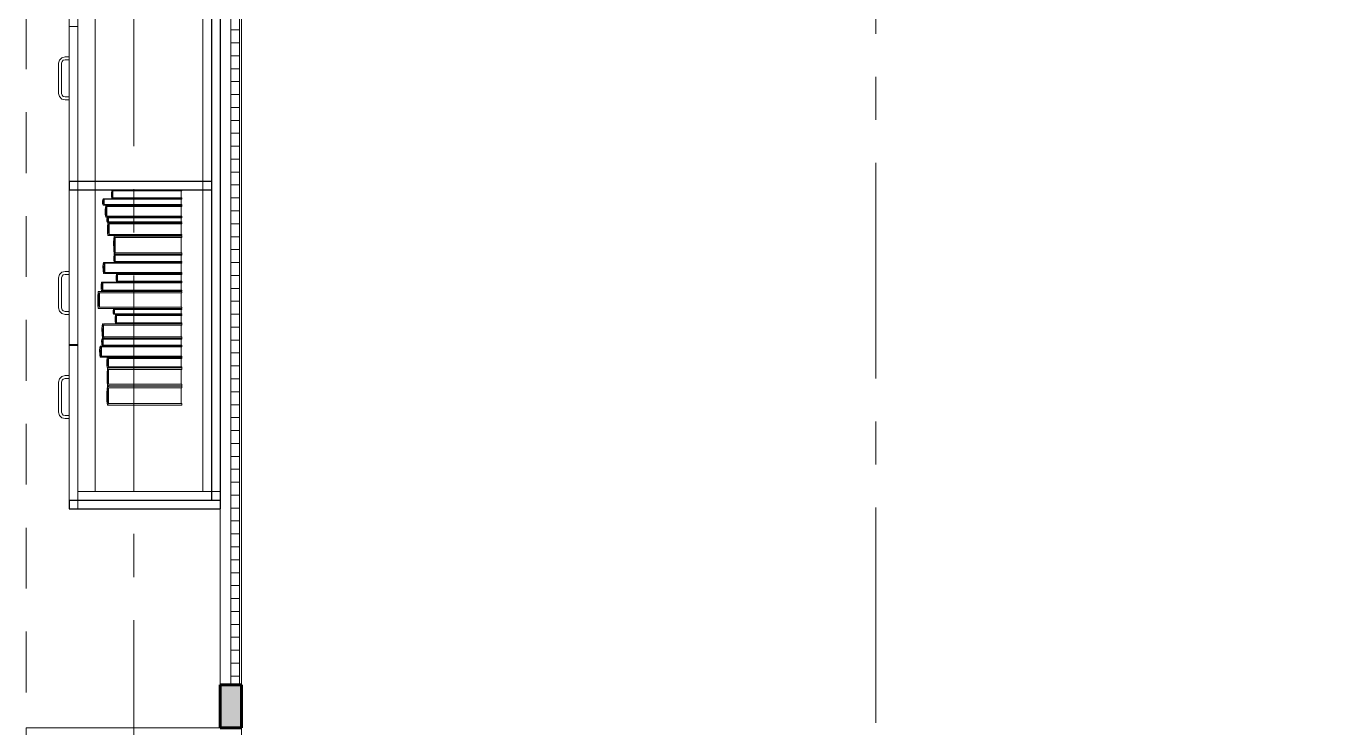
# Model space of a CAD drawing. Header units: inches. Extents: x -38 to 5698, y -33 to 92.
# Drawn here: x 129.57 to 132.614, y 8.1 to 9.729 of the extents above; entities that cross this region are included whole.
import ezdxf

# ---------------------------------------------------------------- set-up
doc = ezdxf.new("R2010")
doc.units = ezdxf.units.IN
doc.header["$MEASUREMENT"] = 0
doc.set_wipeout_variables(frame=1)
for name, pattern in [('Hidden Line', [0.195611, 0.141111, -0.0545]), ('Punto & Raya', [0.65, 0.5, -0.075, 0, -0.075]), ('Wipeout_Contour', [1, 0, -1])]:
    doc.linetypes.add(name, pattern=pattern)
for name, color, linetype in [('02 _ ARQ _ ALB _ Ejes Generales', 7, 'Continuous'), ('02 _ ARQ _ ZON _ Espacio.3D', 7, 'Continuous'), ('08 _ STR _ EXT _ 09 Vigas', 7, 'Continuous'), ('Acabado - Muros', 7, 'Continuous'), ('Interior - Mobiliario', 7, 'Continuous'), ('Marcador - Secciones', 251, 'Continuous')]:
    doc.layers.add(name, color=color, linetype=linetype)

msp = doc.modelspace()

# ---------------------------------------------------------------- linework, layer by layer
at = {"layer": '02 _ ARQ _ ZON _ Espacio.3D', "color": 254, "linetype": 'Continuous', "lineweight": 0, "flags": 128}
msp.add_lwpolyline([(122.62, 8.1), (123.07, 8.1), (123.07, 7.7), (124.5795, 7.6999), (124.5795, 7.2), (129.37, 7.2), (129.37, 7.7), (129.57, 7.7), (129.57, 8.1), (130.07, 8.1), (130.07, 16.5), (129.57, 16.5), (129.57, 17.35), (129.37, 17.35), (123.27, 17.35), (123.07, 17.35), (123.07, 16.5), (122.62, 16.5)], close=True, dxfattribs=at)
msp.add_lwpolyline([(135.97, 17.35), (130.07, 17.35), (130.07, 16.9), (130.07, 7.7), (130.27, 7.7), (130.27, 7.2), (129.77, 7.2), (129.77, 3.7271), (130.6199, 3.7271), (130.6224, 4.6516), (130.7699, 4.6516), (130.7699, 4.2489), (135.8699, 4.2489)], dxfattribs=at)
at = {"layer": '08 _ STR _ EXT _ 09 Vigas', "color": 251, "linetype": 'Hidden Line', "lineweight": 13}
msp.add_line((129.57, 7.7), (129.57, 16.9), dxfattribs=at)
at = {"layer": 'Acabado - Muros', "color": 7, "linetype": 'Continuous', "lineweight": 60}
msp.add_line((130.07, 8.1), (130.02, 8.1), dxfattribs=at)
at = {"layer": 'Interior - Mobiliario', "color": 175, "linetype": 'Continuous', "lineweight": 13}
for p, q in [((129.69, 8.6286), (129.69, 10.0886)), ((130, 10.0886), (130, 8.6286)), ((129.67, 9.7276), (129.69, 9.7276)), ((129.6525, 9.6556), (129.647, 9.6501)), ((129.66, 9.6576), (129.6525, 9.6556)), ((129.67, 9.6576), (129.66, 9.6576)), ((129.67, 9.6506), (129.67, 9.6576)), ((129.647, 9.6501), (129.645, 9.6426)), ((129.645, 9.6426), (129.645, 9.5726)), ((129.652, 9.6426), (129.6531, 9.6466)), ((129.652, 9.5726), (129.652, 9.6426)), ((129.6531, 9.6466), (129.656, 9.6495)), ((129.656, 9.6495), (129.66, 9.6506)), ((129.66, 9.6506), (129.67, 9.6506)), ((129.645, 9.5726), (129.647, 9.5651)), ((129.647, 9.5651), (129.6525, 9.5596)), ((129.6531, 9.5686), (129.652, 9.5726)), ((129.656, 9.5657), (129.6531, 9.5686)), ((129.66, 9.5646), (129.656, 9.5657)), ((129.67, 9.5646), (129.66, 9.5646)), ((129.67, 9.5576), (129.67, 9.5646)), ((129.6525, 9.5596), (129.66, 9.5576)), ((129.66, 9.5576), (129.67, 9.5576)), ((129.7472, 9.3231), (129.7484, 9.328)), ((129.7474, 9.3166), (129.7472, 9.3231)), ((129.7484, 9.3134), (129.7474, 9.3166)), ((129.7484, 9.328), (129.7504, 9.328)), ((129.7497, 9.3257), (129.7489, 9.3212)), ((129.7489, 9.3212), (129.7494, 9.3168)), ((129.7494, 9.3168), (129.7502, 9.3146)), ((129.7502, 9.3268), (129.7497, 9.3257)), ((129.9313, 9.3268), (129.7502, 9.3268)), ((129.7504, 9.328), (129.7505, 9.3279)), ((129.7505, 9.3279), (129.7508, 9.3278)), ((129.7508, 9.3278), (129.751, 9.3277)), ((129.751, 9.3277), (129.7513, 9.3277)), ((129.7511, 9.3146), (129.7511, 9.3268)), ((129.7513, 9.3277), (129.7516, 9.3277)), ((129.7516, 9.3277), (129.7518, 9.3277)), ((129.7518, 9.3277), (129.7521, 9.3278)), ((129.7521, 9.3278), (129.7523, 9.3279)), ((129.7523, 9.3279), (129.7524, 9.328)), ((129.7524, 9.328), (129.9313, 9.328)), ((129.7686, 9.329), (129.7678, 9.333)), ((129.7704, 9.329), (129.7686, 9.329)), ((129.7695, 9.3332), (129.7703, 9.3304)), ((129.7703, 9.3304), (129.9313, 9.3304)), ((129.7705, 9.329), (129.7704, 9.329)), ((129.7707, 9.3291), (129.7705, 9.329)), ((129.7709, 9.3292), (129.7707, 9.3291)), ((129.7712, 9.3293), (129.7709, 9.3292)), ((129.7714, 9.3293), (129.7712, 9.3293)), ((129.7716, 9.3292), (129.7714, 9.3293)), ((129.7719, 9.3292), (129.7716, 9.3292)), ((129.7721, 9.3291), (129.7719, 9.3292)), ((129.7722, 9.329), (129.7721, 9.3291)), ((129.9313, 9.329), (129.7722, 9.329)), ((129.9295, 9.3268), (129.9295, 9.3146)), ((129.9313, 9.3304), (129.9313, 9.329)), ((129.9313, 9.328), (129.9313, 9.3268)), ((129.7504, 9.3134), (129.7484, 9.3134)), ((129.7502, 9.3146), (129.9313, 9.3146)), ((129.7505, 9.3135), (129.7504, 9.3134)), ((129.7507, 9.3136), (129.7505, 9.3135)), ((129.751, 9.3136), (129.7507, 9.3136)), ((129.7512, 9.3137), (129.751, 9.3136)), ((129.7515, 9.3137), (129.7512, 9.3137)), ((129.7518, 9.3136), (129.7515, 9.3137)), ((129.752, 9.3136), (129.7518, 9.3136)), ((129.7523, 9.3135), (129.752, 9.3136)), ((129.7524, 9.3134), (129.7523, 9.3135)), ((129.9313, 9.3134), (129.7524, 9.3134)), ((129.7532, 9.3035), (129.7544, 9.3124)), ((129.7534, 9.2914), (129.7532, 9.3035)), ((129.7544, 9.2855), (129.7534, 9.2914)), ((129.7544, 9.3124), (129.7563, 9.3124)), ((129.7556, 9.3082), (129.7549, 9.3)), ((129.7549, 9.3), (129.7554, 9.2917)), ((129.7554, 9.2917), (129.7562, 9.2877)), ((129.7562, 9.3103), (129.7556, 9.3082)), ((129.9313, 9.3103), (129.7562, 9.3103)), ((129.7562, 9.2877), (129.9313, 9.2877)), ((129.7563, 9.3124), (129.7565, 9.3123)), ((129.7567, 9.2858), (129.7564, 9.2856)), ((129.7565, 9.3123), (129.7567, 9.3121)), ((129.7567, 9.3121), (129.7569, 9.312)), ((129.7569, 9.2859), (129.7567, 9.2858)), ((129.7569, 9.312), (129.7572, 9.312)), ((129.7571, 9.2859), (129.7569, 9.2859)), ((129.7571, 9.2877), (129.7571, 9.3103)), ((129.7571, 9.3103), (129.9296, 9.3103)), ((129.9296, 9.2877), (129.7571, 9.2877)), ((129.7574, 9.286), (129.7571, 9.2859)), ((129.7572, 9.312), (129.7575, 9.312)), ((129.7577, 9.2859), (129.7574, 9.286)), ((129.7575, 9.312), (129.7577, 9.3121)), ((129.7577, 9.3121), (129.758, 9.3122)), ((129.7579, 9.2858), (129.7577, 9.2859)), ((129.7581, 9.2856), (129.7579, 9.2858)), ((129.758, 9.3122), (129.7582, 9.3123)), ((129.7582, 9.3123), (129.7583, 9.3124)), ((129.7583, 9.3124), (129.9313, 9.3124)), ((129.9296, 9.3103), (129.9296, 9.2877)), ((129.9313, 9.3146), (129.9313, 9.3134)), ((129.9313, 9.3124), (129.9313, 9.3103)), ((129.9313, 9.2877), (129.9313, 9.2855)), ((129.7563, 9.2855), (129.7544, 9.2855)), ((129.7564, 9.2856), (129.7563, 9.2855)), ((129.7569, 9.2808), (129.7581, 9.2845)), ((129.7571, 9.2758), (129.7569, 9.2808)), ((129.7581, 9.2734), (129.7571, 9.2758)), ((129.7583, 9.2855), (129.7581, 9.2856)), ((129.7581, 9.2845), (129.7599, 9.2845)), ((129.7599, 9.2734), (129.7581, 9.2734)), ((129.9313, 9.2855), (129.7583, 9.2855)), ((129.7593, 9.2828), (129.7585, 9.2794)), ((129.7585, 9.2794), (129.759, 9.2759)), ((129.7586, 9.2624), (129.7597, 9.2724)), ((129.7588, 9.2491), (129.7586, 9.2624)), ((129.759, 9.2759), (129.7598, 9.2743)), ((129.7598, 9.2836), (129.7593, 9.2828)), ((129.7597, 9.2724), (129.7616, 9.2724)), ((129.9313, 9.2836), (129.7598, 9.2836)), ((129.7598, 9.2743), (129.9313, 9.2743)), ((129.7599, 9.2845), (129.7601, 9.2844)), ((129.76, 9.2734), (129.7599, 9.2734)), ((129.7603, 9.2735), (129.76, 9.2734)), ((129.7601, 9.2844), (129.7603, 9.2844)), ((129.7609, 9.2677), (129.7602, 9.2586)), ((129.7602, 9.2586), (129.7607, 9.2494)), ((129.7603, 9.2844), (129.7605, 9.2843)), ((129.7605, 9.2735), (129.7603, 9.2735)), ((129.7605, 9.2843), (129.7608, 9.2843)), ((129.7607, 9.2736), (129.7605, 9.2735)), ((129.7607, 9.2743), (129.7607, 9.2836)), ((129.761, 9.2736), (129.7607, 9.2736)), ((129.7608, 9.2843), (129.7611, 9.2843)), ((129.7614, 9.27), (129.7609, 9.2677)), ((129.7612, 9.2736), (129.761, 9.2736)), ((129.7611, 9.2843), (129.7613, 9.2843)), ((129.7615, 9.2735), (129.7612, 9.2736)), ((129.7613, 9.2843), (129.7615, 9.2844)), ((129.9313, 9.27), (129.7614, 9.27)), ((129.7615, 9.2844), (129.7618, 9.2845)), ((129.7617, 9.2735), (129.7615, 9.2735)), ((129.7616, 9.2724), (129.7617, 9.2722)), ((129.7619, 9.2734), (129.7617, 9.2735)), ((129.7617, 9.2722), (129.762, 9.2721)), ((129.7618, 9.2845), (129.7619, 9.2845)), ((129.7619, 9.2845), (129.9313, 9.2845)), ((129.9313, 9.2734), (129.7619, 9.2734)), ((129.762, 9.2721), (129.7622, 9.2719)), ((129.7622, 9.2719), (129.7624, 9.2719)), ((129.7623, 9.2449), (129.7623, 9.27)), ((129.7624, 9.2719), (129.7627, 9.2719)), ((129.7627, 9.2719), (129.7629, 9.272)), ((129.7629, 9.272), (129.7632, 9.2721)), ((129.7632, 9.2721), (129.7634, 9.2723)), ((129.7634, 9.2723), (129.7635, 9.2724)), ((129.7635, 9.2724), (129.9313, 9.2724)), ((129.9296, 9.2836), (129.9296, 9.2743)), ((129.9296, 9.27), (129.9296, 9.2449)), ((129.9313, 9.2845), (129.9313, 9.2836)), ((129.9313, 9.2743), (129.9313, 9.2734)), ((129.9313, 9.2724), (129.9313, 9.27)), ((129.7597, 9.2426), (129.7588, 9.2491)), ((129.7616, 9.2426), (129.7597, 9.2426)), ((129.7607, 9.2494), (129.7614, 9.2449)), ((129.7614, 9.2449), (129.9313, 9.2449)), ((129.7617, 9.2427), (129.7616, 9.2426)), ((129.7619, 9.2429), (129.7617, 9.2427)), ((129.7621, 9.243), (129.7619, 9.2429)), ((129.7624, 9.243), (129.7621, 9.243)), ((129.7626, 9.2431), (129.7624, 9.243)), ((129.7629, 9.243), (129.7626, 9.2431)), ((129.7631, 9.2429), (129.7629, 9.243)), ((129.7634, 9.2427), (129.7631, 9.2429)), ((129.7635, 9.2426), (129.7634, 9.2427)), ((129.9313, 9.2426), (129.7635, 9.2426)), ((129.7728, 9.2275), (129.7739, 9.2416)), ((129.773, 9.2086), (129.7728, 9.2275)), ((129.7739, 9.2416), (129.7756, 9.2416)), ((129.775, 9.235), (129.7743, 9.222)), ((129.7755, 9.2382), (129.775, 9.235)), ((129.9313, 9.2382), (129.7755, 9.2382)), ((129.7756, 9.2416), (129.7757, 9.2413)), ((129.7757, 9.2413), (129.7759, 9.2411)), ((129.7759, 9.2411), (129.7761, 9.2409)), ((129.7761, 9.2409), (129.7764, 9.2409)), ((129.7762, 9.2027), (129.7762, 9.2382)), ((129.7764, 9.2409), (129.7766, 9.2409)), ((129.7766, 9.2409), (129.7768, 9.241)), ((129.7768, 9.241), (129.7771, 9.2411)), ((129.7771, 9.2411), (129.7773, 9.2414)), ((129.7773, 9.2414), (129.7773, 9.2416)), ((129.7773, 9.2416), (129.9313, 9.2416)), ((129.9298, 9.2382), (129.9298, 9.2027)), ((129.9313, 9.2449), (129.9313, 9.2426)), ((129.9313, 9.2416), (129.9313, 9.2382)), ((129.7739, 9.1994), (129.773, 9.2086)), ((129.7732, 9.1927), (129.7743, 9.1984)), ((129.7756, 9.1994), (129.7739, 9.1994)), ((129.7743, 9.222), (129.7747, 9.2091)), ((129.7743, 9.1984), (129.776, 9.1984)), ((129.7747, 9.2091), (129.7755, 9.2027)), ((129.7754, 9.1957), (129.7747, 9.1905)), ((129.7758, 9.197), (129.7754, 9.1957)), ((129.7755, 9.2027), (129.9313, 9.2027)), ((129.7757, 9.1995), (129.7756, 9.1994)), ((129.7759, 9.1998), (129.7757, 9.1995)), ((129.9313, 9.197), (129.7758, 9.197)), ((129.7761, 9.2), (129.7759, 9.1998)), ((129.776, 9.1984), (129.7761, 9.1983)), ((129.7763, 9.2001), (129.7761, 9.2)), ((129.7761, 9.1983), (129.7763, 9.1982)), ((129.7766, 9.2001), (129.7763, 9.2001)), ((129.7763, 9.1982), (129.7765, 9.1981)), ((129.7765, 9.1981), (129.7768, 9.1981)), ((129.7768, 9.2), (129.7766, 9.2001)), ((129.7766, 9.1827), (129.7766, 9.197)), ((129.777, 9.1998), (129.7768, 9.2)), ((129.7768, 9.1981), (129.777, 9.1981)), ((129.7772, 9.1996), (129.777, 9.1998)), ((129.777, 9.1981), (129.7772, 9.1981)), ((129.7773, 9.1994), (129.7772, 9.1996)), ((129.7772, 9.1981), (129.7774, 9.1982)), ((129.9313, 9.1994), (129.7773, 9.1994)), ((129.7774, 9.1982), (129.7776, 9.1983)), ((129.7776, 9.1983), (129.7777, 9.1984)), ((129.7777, 9.1984), (129.9313, 9.1984)), ((129.9298, 9.197), (129.9298, 9.1827)), ((129.9313, 9.2027), (129.9313, 9.1994)), ((129.9313, 9.1984), (129.9313, 9.197)), ((129.7481, 9.1718), (129.7493, 9.1804)), ((129.7483, 9.1604), (129.7481, 9.1718)), ((129.7493, 9.1804), (129.7513, 9.1804)), ((129.7506, 9.1764), (129.7499, 9.1685)), ((129.7499, 9.1685), (129.7503, 9.1606)), ((129.7512, 9.1783), (129.7506, 9.1764)), ((129.9313, 9.1783), (129.7512, 9.1783)), ((129.7513, 9.1804), (129.7515, 9.1802)), ((129.7515, 9.1802), (129.7517, 9.1801)), ((129.7517, 9.1801), (129.752, 9.18)), ((129.752, 9.18), (129.7522, 9.18)), ((129.7521, 9.1568), (129.7521, 9.1783)), ((129.7522, 9.18), (129.7525, 9.18)), ((129.7525, 9.18), (129.7528, 9.18)), ((129.7528, 9.18), (129.753, 9.1801)), ((129.753, 9.1801), (129.7532, 9.1803)), ((129.7532, 9.1803), (129.7533, 9.1804)), ((129.7533, 9.1804), (129.9313, 9.1804)), ((129.7734, 9.1851), (129.7732, 9.1927)), ((129.7743, 9.1814), (129.7734, 9.1851)), ((129.776, 9.1814), (129.7743, 9.1814)), ((129.7747, 9.1905), (129.7751, 9.1853)), ((129.7751, 9.1853), (129.7758, 9.1827)), ((129.7758, 9.1827), (129.9313, 9.1827)), ((129.7761, 9.1814), (129.776, 9.1814)), ((129.7763, 9.1816), (129.7761, 9.1814)), ((129.7765, 9.1816), (129.7763, 9.1816)), ((129.7767, 9.1817), (129.7765, 9.1816)), ((129.7769, 9.1817), (129.7767, 9.1817)), ((129.7772, 9.1816), (129.7769, 9.1817)), ((129.7774, 9.1816), (129.7772, 9.1816)), ((129.7776, 9.1815), (129.7774, 9.1816)), ((129.7777, 9.1814), (129.7776, 9.1815)), ((129.9313, 9.1814), (129.7777, 9.1814)), ((129.9295, 9.1783), (129.9295, 9.1568)), ((129.9313, 9.1827), (129.9313, 9.1814)), ((129.9313, 9.1804), (129.9313, 9.1783)), ((129.645, 9.1446), (129.647, 9.1521)), ((129.645, 9.0746), (129.645, 9.1446)), ((129.647, 9.1521), (129.6525, 9.1576)), ((129.6531, 9.1486), (129.652, 9.1446)), ((129.652, 9.1446), (129.652, 9.0746)), ((129.6525, 9.1576), (129.66, 9.1596)), ((129.656, 9.1515), (129.6531, 9.1486)), ((129.66, 9.1526), (129.656, 9.1515)), ((129.66, 9.1596), (129.67, 9.1596)), ((129.67, 9.1526), (129.66, 9.1526)), ((129.67, 9.1596), (129.67, 9.1526)), ((129.7438, 9.1277), (129.7451, 9.1345)), ((129.7451, 9.1345), (129.7471, 9.1345)), ((129.7471, 9.1345), (129.7473, 9.1344)), ((129.7473, 9.1344), (129.7475, 9.1343)), ((129.7475, 9.1343), (129.7478, 9.1342)), ((129.7478, 9.1342), (129.748, 9.1342)), ((129.748, 9.1342), (129.7483, 9.1342)), ((129.7493, 9.1547), (129.7483, 9.1604)), ((129.7483, 9.1342), (129.7486, 9.1342)), ((129.7486, 9.1342), (129.7488, 9.1343)), ((129.7488, 9.1343), (129.7491, 9.1345)), ((129.7491, 9.1345), (129.7492, 9.1345)), ((129.7492, 9.1345), (129.9313, 9.1345)), ((129.7513, 9.1547), (129.7493, 9.1547)), ((129.7503, 9.1606), (129.7512, 9.1568)), ((129.7512, 9.1568), (129.9313, 9.1568)), ((129.7514, 9.1548), (129.7513, 9.1547)), ((129.7516, 9.155), (129.7514, 9.1548)), ((129.7519, 9.1551), (129.7516, 9.155)), ((129.7522, 9.1552), (129.7519, 9.1551)), ((129.7524, 9.1552), (129.7522, 9.1552)), ((129.7527, 9.1551), (129.7524, 9.1552)), ((129.7529, 9.155), (129.7527, 9.1551)), ((129.7532, 9.1549), (129.7529, 9.155)), ((129.7533, 9.1547), (129.7532, 9.1549)), ((129.9313, 9.1547), (129.7533, 9.1547)), ((129.7784, 9.1477), (129.7794, 9.1537)), ((129.7785, 9.1395), (129.7784, 9.1477)), ((129.7794, 9.1355), (129.7785, 9.1395)), ((129.7794, 9.1537), (129.781, 9.1537)), ((129.781, 9.1355), (129.7794, 9.1355)), ((129.7804, 9.1509), (129.7798, 9.1453)), ((129.7798, 9.1453), (129.7802, 9.1397)), ((129.7802, 9.1397), (129.7809, 9.137)), ((129.7809, 9.1523), (129.7804, 9.1509)), ((129.9313, 9.1523), (129.7809, 9.1523)), ((129.7809, 9.137), (129.9313, 9.137)), ((129.781, 9.1537), (129.7811, 9.1536)), ((129.7811, 9.1356), (129.781, 9.1355)), ((129.7811, 9.1536), (129.7813, 9.1535)), ((129.7813, 9.1357), (129.7811, 9.1356)), ((129.7813, 9.1535), (129.7816, 9.1535)), ((129.7815, 9.1358), (129.7813, 9.1357)), ((129.7817, 9.1358), (129.7815, 9.1358)), ((129.7816, 9.1535), (129.7818, 9.1534)), ((129.7817, 9.137), (129.7817, 9.1523)), ((129.782, 9.1358), (129.7817, 9.1358)), ((129.7818, 9.1534), (129.782, 9.1534)), ((129.782, 9.1534), (129.7822, 9.1535)), ((129.7822, 9.1358), (129.782, 9.1358)), ((129.7822, 9.1535), (129.7824, 9.1535)), ((129.7824, 9.1357), (129.7822, 9.1358)), ((129.7824, 9.1535), (129.7826, 9.1537)), ((129.7826, 9.1356), (129.7824, 9.1357)), ((129.7826, 9.1537), (129.7827, 9.1537)), ((129.7827, 9.1355), (129.7826, 9.1356)), ((129.7827, 9.1537), (129.9313, 9.1537)), ((129.9313, 9.1355), (129.7827, 9.1355)), ((129.9298, 9.1523), (129.9298, 9.137)), ((129.9313, 9.1568), (129.9313, 9.1547)), ((129.9313, 9.1537), (129.9313, 9.1523)), ((129.9313, 9.137), (129.9313, 9.1355)), ((129.9313, 9.1345), (129.9313, 9.1329)), ((129.736, 9.0997), (129.7373, 9.1131)), ((129.7373, 9.1131), (129.7394, 9.1131)), ((129.7387, 9.1068), (129.7379, 9.0946)), ((129.7393, 9.1099), (129.7387, 9.1068)), ((129.9313, 9.1099), (129.7393, 9.1099)), ((129.7394, 9.1131), (129.7396, 9.1129)), ((129.7396, 9.1129), (129.7398, 9.1126)), ((129.7398, 9.1126), (129.7401, 9.1125)), ((129.7401, 9.1125), (129.7404, 9.1124)), ((129.7402, 9.0762), (129.7402, 9.1099)), ((129.7404, 9.1124), (129.7407, 9.1124)), ((129.7407, 9.1124), (129.741, 9.1125)), ((129.741, 9.1125), (129.7412, 9.1127)), ((129.7412, 9.1127), (129.7415, 9.1129)), ((129.7415, 9.1129), (129.7416, 9.1131)), ((129.7416, 9.1131), (129.9313, 9.1131)), ((129.7441, 9.1186), (129.7438, 9.1277)), ((129.7451, 9.1141), (129.7441, 9.1186)), ((129.7471, 9.1141), (129.7451, 9.1141)), ((129.7464, 9.1313), (129.7456, 9.1251)), ((129.7456, 9.1251), (129.7461, 9.1188)), ((129.7461, 9.1188), (129.7469, 9.1157)), ((129.7469, 9.1329), (129.7464, 9.1313)), ((129.9313, 9.1329), (129.7469, 9.1329)), ((129.7469, 9.1157), (129.9313, 9.1157)), ((129.7472, 9.1142), (129.7471, 9.1141)), ((129.7474, 9.1143), (129.7472, 9.1142)), ((129.7477, 9.1144), (129.7474, 9.1143)), ((129.748, 9.1144), (129.7477, 9.1144)), ((129.7479, 9.1157), (129.7479, 9.1329)), ((129.7482, 9.1144), (129.748, 9.1144)), ((129.7485, 9.1144), (129.7482, 9.1144)), ((129.7488, 9.1143), (129.7485, 9.1144)), ((129.749, 9.1142), (129.7488, 9.1143)), ((129.7492, 9.1141), (129.749, 9.1142)), ((129.9313, 9.1141), (129.7492, 9.1141)), ((129.9294, 9.1099), (129.9294, 9.0762)), ((129.9295, 9.1329), (129.9295, 9.1157)), ((129.9313, 9.1157), (129.9313, 9.1141)), ((129.9313, 9.1131), (129.9313, 9.1099)), ((129.647, 9.0671), (129.645, 9.0746)), ((129.652, 9.0746), (129.6531, 9.0706)), ((129.7363, 9.0818), (129.736, 9.0997)), ((129.7373, 9.073), (129.7363, 9.0818)), ((129.7394, 9.073), (129.7373, 9.073)), ((129.7379, 9.0946), (129.7384, 9.0822)), ((129.7384, 9.0822), (129.7393, 9.0762)), ((129.7393, 9.0762), (129.9313, 9.0762)), ((129.7395, 9.0732), (129.7394, 9.073)), ((129.7398, 9.0734), (129.7395, 9.0732)), ((129.74, 9.0736), (129.7398, 9.0734)), ((129.7403, 9.0737), (129.74, 9.0736)), ((129.7406, 9.0737), (129.7403, 9.0737)), ((129.7409, 9.0736), (129.7406, 9.0737)), ((129.7412, 9.0735), (129.7409, 9.0736)), ((129.7414, 9.0732), (129.7412, 9.0735)), ((129.7416, 9.073), (129.7414, 9.0732)), ((129.9313, 9.073), (129.7416, 9.073)), ((129.9313, 9.0762), (129.9313, 9.073)), ((129.6525, 9.0616), (129.647, 9.0671)), ((129.66, 9.0596), (129.6525, 9.0616)), ((129.6531, 9.0706), (129.656, 9.0677)), ((129.656, 9.0677), (129.66, 9.0666)), ((129.66, 9.0666), (129.67, 9.0666)), ((129.67, 9.0596), (129.66, 9.0596)), ((129.67, 9.0666), (129.67, 9.0596)), ((129.7716, 9.068), (129.7727, 9.072)), ((129.7718, 9.0626), (129.7716, 9.068)), ((129.7727, 9.06), (129.7718, 9.0626)), ((129.7727, 9.072), (129.7744, 9.072)), ((129.7744, 9.06), (129.7727, 9.06)), ((129.7738, 9.0702), (129.7732, 9.0665)), ((129.7732, 9.0665), (129.7736, 9.0628)), ((129.7736, 9.0628), (129.7743, 9.061)), ((129.7743, 9.0711), (129.7738, 9.0702)), ((129.9313, 9.0711), (129.7743, 9.0711)), ((129.7743, 9.061), (129.9313, 9.061)), ((129.7744, 9.072), (129.7746, 9.072)), ((129.7745, 9.06), (129.7744, 9.06)), ((129.7747, 9.0601), (129.7745, 9.06)), ((129.7746, 9.072), (129.7748, 9.0719)), ((129.7749, 9.0602), (129.7747, 9.0601)), ((129.7748, 9.0719), (129.775, 9.0719)), ((129.7752, 9.0602), (129.7749, 9.0602)), ((129.775, 9.0719), (129.7752, 9.0718)), ((129.7751, 9.061), (129.7751, 9.0711)), ((129.7752, 9.0718), (129.7754, 9.0718)), ((129.7754, 9.0602), (129.7752, 9.0602)), ((129.7754, 9.0718), (129.7757, 9.0719)), ((129.7756, 9.0602), (129.7754, 9.0602)), ((129.7758, 9.0601), (129.7756, 9.0602)), ((129.7757, 9.0719), (129.7759, 9.0719)), ((129.776, 9.0601), (129.7758, 9.0601)), ((129.7759, 9.0719), (129.7761, 9.072)), ((129.7762, 9.06), (129.776, 9.0601)), ((129.7761, 9.072), (129.7762, 9.072)), ((129.7762, 9.072), (129.9313, 9.072)), ((129.9313, 9.06), (129.7762, 9.06)), ((129.7762, 9.0522), (129.7772, 9.059)), ((129.7764, 9.0431), (129.7762, 9.0522)), ((129.7772, 9.0386), (129.7764, 9.0431)), ((129.7772, 9.059), (129.7789, 9.059)), ((129.7783, 9.0558), (129.7777, 9.0496)), ((129.7777, 9.0496), (129.778, 9.0433)), ((129.778, 9.0433), (129.7788, 9.0402)), ((129.7788, 9.0574), (129.7783, 9.0558)), ((129.9313, 9.0574), (129.7788, 9.0574)), ((129.7789, 9.059), (129.779, 9.0589)), ((129.779, 9.0589), (129.7792, 9.0588)), ((129.7792, 9.0588), (129.7794, 9.0587)), ((129.7794, 9.0587), (129.7797, 9.0587)), ((129.7795, 9.0402), (129.7795, 9.0574)), ((129.7797, 9.0587), (129.7799, 9.0587)), ((129.7799, 9.0587), (129.7801, 9.0587)), ((129.7801, 9.0587), (129.7803, 9.0588)), ((129.7803, 9.0588), (129.7805, 9.0589)), ((129.7805, 9.0589), (129.7806, 9.059)), ((129.7806, 9.059), (129.9313, 9.059)), ((129.9297, 9.0711), (129.9297, 9.061)), ((129.9298, 9.0574), (129.9298, 9.0402)), ((129.9313, 9.072), (129.9313, 9.0711)), ((129.9313, 9.061), (129.9313, 9.06)), ((129.9313, 9.059), (129.9313, 9.0574)), ((129.7457, 9.0267), (129.747, 9.0376)), ((129.746, 9.012), (129.7457, 9.0267)), ((129.747, 9.0048), (129.746, 9.012)), ((129.747, 9.0376), (129.749, 9.0376)), ((129.7483, 9.0325), (129.7475, 9.0224)), ((129.7475, 9.0224), (129.748, 9.0124)), ((129.748, 9.0124), (129.7488, 9.0074)), ((129.7488, 9.035), (129.7483, 9.0325)), ((129.9313, 9.035), (129.7488, 9.035)), ((129.749, 9.0376), (129.7491, 9.0374)), ((129.7491, 9.0374), (129.7494, 9.0373)), ((129.7494, 9.0373), (129.7496, 9.0371)), ((129.7496, 9.0371), (129.7499, 9.0371)), ((129.7497, 9.0074), (129.7497, 9.035)), ((129.7499, 9.0371), (129.7502, 9.0371)), ((129.7502, 9.0371), (129.7504, 9.0371)), ((129.7504, 9.0371), (129.7507, 9.0373)), ((129.7507, 9.0373), (129.7509, 9.0375)), ((129.7509, 9.0375), (129.751, 9.0376)), ((129.751, 9.0376), (129.9313, 9.0376)), ((129.7789, 9.0386), (129.7772, 9.0386)), ((129.7788, 9.0402), (129.9313, 9.0402)), ((129.779, 9.0387), (129.7789, 9.0386)), ((129.7792, 9.0388), (129.779, 9.0387)), ((129.7794, 9.0389), (129.7792, 9.0388)), ((129.7796, 9.0389), (129.7794, 9.0389)), ((129.7798, 9.039), (129.7796, 9.0389)), ((129.7801, 9.0389), (129.7798, 9.039)), ((129.7803, 9.0388), (129.7801, 9.0389)), ((129.7805, 9.0387), (129.7803, 9.0388)), ((129.7806, 9.0386), (129.7805, 9.0387)), ((129.9313, 9.0386), (129.7806, 9.0386)), ((129.9295, 9.035), (129.9295, 9.0074)), ((129.9313, 9.0402), (129.9313, 9.0386)), ((129.9313, 9.0376), (129.9313, 9.035)), ((129.67, 8.9896), (129.69, 8.9896)), ((129.67, 8.9876), (129.69, 8.9876)), ((129.7404, 8.9775), (129.7416, 8.986)), ((129.7416, 8.986), (129.7437, 8.986)), ((129.743, 8.982), (129.7422, 8.9741)), ((129.7435, 8.984), (129.743, 8.982)), ((129.9313, 8.984), (129.7435, 8.984)), ((129.7437, 8.986), (129.7438, 8.9859)), ((129.7438, 8.9859), (129.7441, 8.9858)), ((129.7441, 8.9858), (129.7444, 8.9857)), ((129.7444, 8.9857), (129.7446, 8.9856)), ((129.7445, 8.9624), (129.7445, 8.984)), ((129.7446, 8.9856), (129.7449, 8.9856)), ((129.7449, 8.9982), (129.7462, 9.0038)), ((129.7452, 8.9907), (129.7449, 8.9982)), ((129.7449, 8.9856), (129.7452, 8.9857)), ((129.7462, 8.987), (129.7452, 8.9907)), ((129.7452, 8.9857), (129.7454, 8.9858)), ((129.7454, 8.9858), (129.7457, 8.986)), ((129.7457, 8.986), (129.7458, 8.986)), ((129.7458, 8.986), (129.9313, 8.986)), ((129.7462, 9.0038), (129.7482, 9.0038)), ((129.7482, 8.987), (129.7462, 8.987)), ((129.7475, 9.0012), (129.7467, 8.9961)), ((129.7467, 8.9961), (129.7472, 8.9909)), ((129.749, 9.0048), (129.747, 9.0048)), ((129.7472, 8.9909), (129.748, 8.9884)), ((129.748, 9.0025), (129.7475, 9.0012)), ((129.9313, 9.0025), (129.748, 9.0025)), ((129.748, 8.9884), (129.9313, 8.9884)), ((129.7482, 9.0038), (129.7483, 9.0037)), ((129.7483, 8.9871), (129.7482, 8.987)), ((129.7483, 9.0037), (129.7486, 9.0036)), ((129.7485, 8.9872), (129.7483, 8.9871)), ((129.7488, 8.9873), (129.7485, 8.9872)), ((129.7486, 9.0036), (129.7488, 9.0036)), ((129.7488, 9.0074), (129.9313, 9.0074)), ((129.7488, 9.0036), (129.7491, 9.0035)), ((129.749, 8.9873), (129.7488, 8.9873)), ((129.7489, 8.9884), (129.7489, 9.0025)), ((129.7491, 9.0049), (129.749, 9.0048)), ((129.7493, 8.9873), (129.749, 8.9873)), ((129.7493, 9.0051), (129.7491, 9.0049)), ((129.7491, 9.0035), (129.7494, 9.0035)), ((129.7496, 9.0053), (129.7493, 9.0051)), ((129.7496, 8.9873), (129.7493, 8.9873)), ((129.7494, 9.0035), (129.7496, 9.0036)), ((129.7498, 9.0054), (129.7496, 9.0053)), ((129.7496, 9.0036), (129.7499, 9.0036)), ((129.7498, 8.9872), (129.7496, 8.9873)), ((129.7501, 9.0054), (129.7498, 9.0054)), ((129.7501, 8.9871), (129.7498, 8.9872)), ((129.7499, 9.0036), (129.7501, 9.0038)), ((129.7504, 9.0053), (129.7501, 9.0054)), ((129.7501, 9.0038), (129.7502, 9.0038)), ((129.7502, 8.987), (129.7501, 8.9871)), ((129.7502, 9.0038), (129.9313, 9.0038)), ((129.9313, 8.987), (129.7502, 8.987)), ((129.7506, 9.0052), (129.7504, 9.0053)), ((129.7509, 9.005), (129.7506, 9.0052)), ((129.751, 9.0048), (129.7509, 9.005)), ((129.9313, 9.0048), (129.751, 9.0048)), ((129.9294, 8.984), (129.9294, 8.9624)), ((129.9295, 9.0025), (129.9295, 8.9884)), ((129.9313, 9.0074), (129.9313, 9.0048)), ((129.9313, 9.0038), (129.9313, 9.0025)), ((129.9313, 8.9884), (129.9313, 8.987)), ((129.9313, 8.986), (129.9313, 8.984)), ((129.7406, 8.966), (129.7404, 8.9775)), ((129.7416, 8.9603), (129.7406, 8.966)), ((129.7437, 8.9603), (129.7416, 8.9603)), ((129.7422, 8.9741), (129.7427, 8.9662)), ((129.7427, 8.9662), (129.7435, 8.9624)), ((129.7435, 8.9624), (129.9313, 8.9624)), ((129.7438, 8.9604), (129.7437, 8.9603)), ((129.744, 8.9606), (129.7438, 8.9604)), ((129.7443, 8.9607), (129.744, 8.9606)), ((129.7446, 8.9607), (129.7443, 8.9607)), ((129.7448, 8.9607), (129.7446, 8.9607)), ((129.7451, 8.9607), (129.7448, 8.9607)), ((129.7454, 8.9606), (129.7451, 8.9607)), ((129.7456, 8.9604), (129.7454, 8.9606)), ((129.7458, 8.9603), (129.7456, 8.9604)), ((129.9313, 8.9603), (129.7458, 8.9603)), ((129.757, 8.9516), (129.7581, 8.9593)), ((129.7572, 8.9413), (129.757, 8.9516)), ((129.7581, 8.9593), (129.76, 8.9593)), ((129.7593, 8.9557), (129.7586, 8.9486)), ((129.7599, 8.9575), (129.7593, 8.9557)), ((129.9313, 8.9575), (129.7599, 8.9575)), ((129.76, 8.9593), (129.7601, 8.9592)), ((129.7601, 8.9592), (129.7604, 8.9591)), ((129.7604, 8.9591), (129.7606, 8.959)), ((129.7606, 8.959), (129.7609, 8.9589)), ((129.7607, 8.9381), (129.7607, 8.9575)), ((129.7609, 8.9589), (129.7611, 8.9589)), ((129.7611, 8.9589), (129.7614, 8.959)), ((129.7614, 8.959), (129.7616, 8.9591)), ((129.7616, 8.9591), (129.7618, 8.9592)), ((129.7618, 8.9592), (129.7619, 8.9593)), ((129.7619, 8.9593), (129.9313, 8.9593)), ((129.9296, 8.9575), (129.9296, 8.9381)), ((129.9313, 8.9624), (129.9313, 8.9603)), ((129.9313, 8.9593), (129.9313, 8.9575)), ((129.7581, 8.9362), (129.7572, 8.9413)), ((129.7575, 8.9215), (129.7587, 8.9352)), ((129.7578, 8.9031), (129.7575, 8.9215)), ((129.76, 8.9362), (129.7581, 8.9362)), ((129.7586, 8.9486), (129.7591, 8.9415)), ((129.7587, 8.9352), (129.7606, 8.9352)), ((129.7591, 8.9415), (129.7599, 8.9381)), ((129.7599, 8.9288), (129.7592, 8.9162)), ((129.7599, 8.9381), (129.9313, 8.9381)), ((129.7604, 8.9319), (129.7599, 8.9288)), ((129.7601, 8.9363), (129.76, 8.9362)), ((129.7603, 8.9364), (129.7601, 8.9363)), ((129.7606, 8.9365), (129.7603, 8.9364)), ((129.9313, 8.9319), (129.7604, 8.9319)), ((129.7608, 8.9366), (129.7606, 8.9365)), ((129.7606, 8.9352), (129.7607, 8.935)), ((129.7607, 8.935), (129.7609, 8.9348)), ((129.7611, 8.9366), (129.7608, 8.9366)), ((129.7609, 8.9348), (129.7612, 8.9346)), ((129.7613, 8.9366), (129.7611, 8.9366)), ((129.7612, 8.9346), (129.7614, 8.9345)), ((129.7616, 8.9365), (129.7613, 8.9366)), ((129.7613, 8.8974), (129.7613, 8.9319)), ((129.7614, 8.9345), (129.7617, 8.9345)), ((129.7618, 8.9363), (129.7616, 8.9365)), ((129.7617, 8.9345), (129.7619, 8.9346)), ((129.7619, 8.9362), (129.7618, 8.9363)), ((129.9313, 8.9362), (129.7619, 8.9362)), ((129.7619, 8.9346), (129.7622, 8.9348)), ((129.7622, 8.9348), (129.7624, 8.9351)), ((129.7624, 8.9351), (129.7625, 8.9352)), ((129.7625, 8.9352), (129.9313, 8.9352)), ((129.9296, 8.9319), (129.9296, 8.8974)), ((129.9313, 8.9381), (129.9313, 8.9362)), ((129.9313, 8.9352), (129.9313, 8.9319)), ((129.647, 8.9101), (129.645, 8.9026)), ((129.645, 8.9026), (129.645, 8.8326)), ((129.6525, 8.9156), (129.647, 8.9101)), ((129.652, 8.9026), (129.6531, 8.9066)), ((129.652, 8.8326), (129.652, 8.9026)), ((129.66, 8.9176), (129.6525, 8.9156)), ((129.6531, 8.9066), (129.656, 8.9095)), ((129.656, 8.9095), (129.66, 8.9106)), ((129.67, 8.9176), (129.66, 8.9176)), ((129.66, 8.9106), (129.67, 8.9106)), ((129.67, 8.9106), (129.67, 8.9176)), ((129.7572, 8.8783), (129.7584, 8.8931)), ((129.7587, 8.8941), (129.7578, 8.9031)), ((129.7584, 8.8931), (129.7602, 8.8931)), ((129.7606, 8.8941), (129.7587, 8.8941)), ((129.7592, 8.9162), (129.7596, 8.9035)), ((129.7596, 8.9035), (129.7604, 8.8974)), ((129.7602, 8.8931), (129.7604, 8.8928)), ((129.7604, 8.8974), (129.9313, 8.8974)), ((129.7604, 8.8928), (129.7606, 8.8926)), ((129.7607, 8.8942), (129.7606, 8.8941)), ((129.7606, 8.8926), (129.7608, 8.8924)), ((129.7609, 8.8945), (129.7607, 8.8942)), ((129.7608, 8.8924), (129.7611, 8.8923)), ((129.7611, 8.8946), (129.7609, 8.8945)), ((129.7614, 8.8947), (129.7611, 8.8946)), ((129.7611, 8.8923), (129.7614, 8.8923)), ((129.7616, 8.8947), (129.7614, 8.8947)), ((129.7614, 8.8923), (129.7616, 8.8924)), ((129.7619, 8.8947), (129.7616, 8.8947)), ((129.7616, 8.8924), (129.7618, 8.8926)), ((129.7618, 8.8926), (129.7621, 8.8929)), ((129.7621, 8.8945), (129.7619, 8.8947)), ((129.7624, 8.8943), (129.7621, 8.8945)), ((129.7621, 8.8929), (129.7622, 8.8931)), ((129.7622, 8.8931), (129.9313, 8.8931)), ((129.7625, 8.8941), (129.7624, 8.8943)), ((129.9313, 8.8941), (129.7625, 8.8941)), ((129.9313, 8.8974), (129.9313, 8.8941)), ((129.9313, 8.8931), (129.9313, 8.8895)), ((129.7574, 8.8586), (129.7572, 8.8783)), ((129.7596, 8.8862), (129.7589, 8.8726)), ((129.7589, 8.8726), (129.7593, 8.859)), ((129.7601, 8.8895), (129.7596, 8.8862)), ((129.9313, 8.8895), (129.7601, 8.8895)), ((129.761, 8.8524), (129.761, 8.8895)), ((129.9296, 8.8895), (129.9296, 8.8524)), ((129.645, 8.8326), (129.647, 8.8251)), ((129.6531, 8.8286), (129.652, 8.8326)), ((129.7584, 8.8489), (129.7574, 8.8586)), ((129.7602, 8.8489), (129.7584, 8.8489)), ((129.7593, 8.859), (129.7601, 8.8524)), ((129.7601, 8.8524), (129.9313, 8.8524)), ((129.7603, 8.849), (129.7602, 8.8489)), ((129.7606, 8.8493), (129.7603, 8.849)), ((129.7608, 8.8495), (129.7606, 8.8493)), ((129.761, 8.8496), (129.7608, 8.8495)), ((129.7613, 8.8496), (129.761, 8.8496)), ((129.7615, 8.8495), (129.7613, 8.8496)), ((129.7618, 8.8494), (129.7615, 8.8495)), ((129.762, 8.8491), (129.7618, 8.8494)), ((129.7622, 8.8489), (129.762, 8.8491)), ((129.9313, 8.8489), (129.7622, 8.8489)), ((129.9313, 8.8524), (129.9313, 8.8489)), ((129.647, 8.8251), (129.6525, 8.8196)), ((129.6525, 8.8196), (129.66, 8.8176)), ((129.656, 8.8257), (129.6531, 8.8286)), ((129.66, 8.8246), (129.656, 8.8257)), ((129.67, 8.8246), (129.66, 8.8246)), ((129.66, 8.8176), (129.67, 8.8176)), ((129.67, 8.8176), (129.67, 8.8246)), ((129.73, 8.6486), (129.69, 8.6486)), ((129.98, 8.6486), (129.73, 8.6486)), ((130, 8.6286), (129.69, 8.6286))]:
    msp.add_line(p, q, dxfattribs=at)
at = {"layer": 'Marcador - Secciones', "color": 251, "linetype": 'Punto & Raya', "lineweight": 13}
msp.add_line((131.5425, 46.2111), (131.5425, 0.8878), dxfattribs=at)

# ---------------------------------------------------------------- next in the draw order: wipeouts: each hides what was drawn before it
at = {"color": 254, "linetype": 'Wipeout_Contour', "lineweight": 0, "ltscale": 5050.262591}
msp.add_wipeout([(130.02, 8.2), (130.07, 8.2), (130.07, 10.0835), (130.037, 10.0835), (130.037, 10.1), (130.02, 10.1)], dxfattribs=at).dxf.layer = 'Acabado - Muros'
at = {"color": 254, "linetype": 'Wipeout_Contour', "lineweight": 0, "ltscale": 3365.784732}
msp.add_wipeout([(129.67, 9.3486), (130, 9.3486), (130, 9.3686), (129.67, 9.3686)], dxfattribs=at).dxf.layer = 'Interior - Mobiliario'

# ---------------------------------------------------------------- next in the draw order: linework, layer by layer
at = {"layer": 'Acabado - Muros', "color": 7, "linetype": 'Continuous', "lineweight": 60}
msp.add_line((130.02, 8.2), (130.02, 8.1), dxfattribs=at)
at = {"layer": 'Acabado - Muros', "color": 251, "linetype": 'Continuous', "lineweight": 13, "flags": 128}
for points in [[(130.02, 12.25), (130.02, 10.1), (130.02, 8.2)], [(130.07, 10.0835), (130.07, 8.2)]]:
    msp.add_lwpolyline(points, dxfattribs=at)
at = {"layer": 'Interior - Mobiliario', "color": 175, "linetype": 'Continuous', "lineweight": 13}
for p, q in [((129.69, 8.6486), (129.69, 10.0686)), ((129.73, 10.0686), (129.73, 8.6486)), ((129.98, 8.6486), (129.98, 10.0686)), ((129.67, 9.3686), (129.67, 9.7276)), ((129.69, 9.3686), (129.69, 9.7276)), ((129.67, 9.3486), (129.67, 9.3686)), ((129.67, 9.3686), (130, 9.3686)), ((129.67, 9.3486), (129.67, 9.3686)), ((129.67, 9.3686), (129.69, 9.3686)), ((130, 9.3486), (129.67, 9.3486)), ((129.67, 9.3486), (129.67, 8.9896)), ((129.67, 9.3486), (129.69, 9.3486)), ((129.69, 9.3486), (129.69, 8.9896)), ((129.7676, 9.3414), (129.7686, 9.3476)), ((129.7686, 9.3476), (129.7704, 9.3476)), ((129.7704, 9.3476), (129.7705, 9.3475)), ((129.7705, 9.3475), (129.7708, 9.3474)), ((129.7708, 9.3474), (129.771, 9.3473)), ((129.771, 9.3473), (129.7712, 9.3473)), ((129.7712, 9.3473), (129.7715, 9.3473)), ((129.7715, 9.3473), (129.7717, 9.3473)), ((129.7717, 9.3473), (129.7719, 9.3474)), ((129.7719, 9.3474), (129.7721, 9.3475)), ((129.7721, 9.3475), (129.7722, 9.3476)), ((129.7722, 9.3476), (129.9313, 9.3476)), ((129.9313, 9.3476), (129.9313, 9.3461)), ((130, 9.3686), (130, 9.3486)), ((129.7678, 9.333), (129.7676, 9.3414)), ((129.7698, 9.3447), (129.7691, 9.339)), ((129.7691, 9.339), (129.7695, 9.3332)), ((129.7703, 9.3461), (129.7698, 9.3447)), ((129.9313, 9.3461), (129.7703, 9.3461)), ((129.7711, 9.3304), (129.7711, 9.3461)), ((129.9297, 9.3461), (129.9297, 9.3304))]:
    msp.add_line(p, q, dxfattribs=at)
at = {"layer": 'Interior - Mobiliario', "color": 175, "linetype": 'Continuous', "lineweight": 30}
for p, q in [((129.67, 9.3686), (130, 9.3686)), ((129.67, 9.3686), (129.67, 9.3486)), ((129.67, 9.3486), (130, 9.3486)), ((130, 9.3686), (130, 9.3486))]:
    msp.add_line(p, q, dxfattribs=at)

# ---------------------------------------------------------------- next in the draw order: wipeouts: each hides what was drawn before it
at = {"color": 254, "linetype": 'Wipeout_Contour', "lineweight": 0, "ltscale": 3366.65731}
msp.add_wipeout([(130.065, 8.2), (130.065, 10.0835), (130.045, 10.0835), (130.045, 8.2)], dxfattribs=at).dxf.layer = 'Acabado - Muros'
at = {"color": 254, "linetype": 'Wipeout_Contour', "lineweight": 0, "ltscale": 3366.48594}
msp.add_wipeout([(130, 8.6286), (130.02, 8.6286), (130.02, 10.0886), (130, 10.0886)], dxfattribs=at).dxf.layer = 'Interior - Mobiliario'

# ---------------------------------------------------------------- next in the draw order: hatches: boundary and pattern name
at = {"layer": 'Acabado - Muros', "linetype": 'Continuous', "lineweight": 0}
h = msp.add_hatch(dxfattribs=at)
h.set_pattern_fill('CONTRACHAPADO_0002', color=254, style=0, pattern_type=2)
h.set_pattern_definition([(0, (92.500015, 3e-09), (0, 0.030000001), [])])
h.paths.add_polyline_path([(130.065, 8.2), (130.065, 10.0835), (130.045, 10.0835), (130.045, 8.2)])
msp.add_hatch(color=254, dxfattribs=at).paths.add_polyline_path([(130.07, 8.2), (130.02, 8.2), (130.02, 8.1), (130.07, 8.1)])

# ---------------------------------------------------------------- next in the draw order: linework, layer by layer
at = {"layer": '08 _ STR _ EXT _ 09 Vigas', "color": 251, "linetype": 'Hidden Line', "lineweight": 13}
msp.add_line((130.07, 7.7), (130.07, 16.9), dxfattribs=at)
at = {"layer": 'Acabado - Muros', "color": 7, "linetype": 'Continuous', "lineweight": 60}
for q in [(130.02, 8.2), (130.07, 8.1)]:
    msp.add_line((130.07, 8.2), q, dxfattribs=at)
at = {"layer": 'Acabado - Muros', "color": 7, "linetype": 'Continuous', "lineweight": 13, "flags": 128}
msp.add_lwpolyline([(130.065, 8.2), (130.045, 8.2), (130.045, 10.0835), (130.065, 10.0835)], close=True, dxfattribs=at)
at = {"layer": 'Interior - Mobiliario', "color": 175, "linetype": 'Continuous', "lineweight": 30}
for p, q in [((130, 10.0886), (130, 8.6286)), ((130.02, 10.0886), (130.02, 8.6286)), ((130, 8.6286), (130.02, 8.6286))]:
    msp.add_line(p, q, dxfattribs=at)
at = {"layer": 'Interior - Mobiliario', "color": 175, "linetype": 'Continuous', "lineweight": 13}
for p, q in [((130, 8.6286), (130, 10.0886)), ((130.02, 10.0886), (130.02, 8.6286)), ((130.02, 10.0686), (130.02, 8.6486)), ((129.67, 9.3686), (130, 9.3686)), ((130, 9.3486), (129.67, 9.3486)), ((130, 9.3686), (130, 9.3486)), ((130.02, 8.6486), (129.98, 8.6486)), ((130.02, 8.6286), (130, 8.6286))]:
    msp.add_line(p, q, dxfattribs=at)

# ---------------------------------------------------------------- next in the draw order: wipeouts: each hides what was drawn before it
at = {"color": 254, "linetype": 'Wipeout_Contour', "lineweight": 0, "ltscale": 3365.79311}
msp.add_wipeout([(129.67, 8.6086), (130.02, 8.6086), (130.02, 8.6286), (129.67, 8.6286)], dxfattribs=at).dxf.layer = 'Interior - Mobiliario'

# ---------------------------------------------------------------- next in the draw order: linework, layer by layer
at = {"layer": '02 _ ARQ _ ALB _ Ejes Generales', "color": 252, "linetype": 'Punto & Raya', "lineweight": 13}
msp.add_line((129.82, 3.05), (129.82, 44.9), dxfattribs=at)
at = {"layer": 'Interior - Mobiliario', "color": 175, "linetype": 'Continuous', "lineweight": 13}
for p, q in [((129.67, 10.1086), (129.67, 8.6086)), ((130.02, 8.6086), (130.02, 10.1086)), ((129.67, 8.6286), (129.67, 10.0886)), ((129.67, 8.6286), (129.67, 10.0886)), ((129.69, 8.6286), (129.69, 10.0886)), ((129.69, 8.6286), (129.69, 10.0886)), ((130, 10.0886), (130, 8.6286)), ((130, 10.0886), (130, 8.6286)), ((130, 10.0886), (130, 8.6286)), ((130.02, 10.0886), (130.02, 8.6286)), ((129.67, 8.6286), (129.67, 8.9876)), ((129.69, 8.6286), (129.69, 8.9876)), ((129.69, 8.6086), (129.69, 8.6486)), ((130.02, 8.6486), (130.02, 8.6086)), ((129.67, 8.6086), (129.67, 8.6286)), ((129.67, 8.6286), (130.02, 8.6286)), ((130.02, 8.6286), (129.67, 8.6286)), ((130, 8.6286), (129.67, 8.6286)), ((129.67, 8.6286), (129.69, 8.6286)), ((130, 8.6286), (129.69, 8.6286)), ((130, 8.6286), (129.69, 8.6286)), ((130.02, 8.6286), (130.02, 8.6086)), ((130.02, 8.6086), (129.67, 8.6086)), ((129.67, 8.6086), (130.02, 8.6086)), ((130.02, 8.6086), (129.69, 8.6086))]:
    msp.add_line(p, q, dxfattribs=at)
at = {"layer": 'Interior - Mobiliario', "color": 175, "linetype": 'Continuous', "lineweight": 30}
for p, q in [((129.67, 8.6286), (130.02, 8.6286)), ((129.67, 8.6286), (129.67, 8.6086)), ((130.02, 8.6286), (130.02, 8.6086)), ((129.67, 8.6086), (130.02, 8.6086))]:
    msp.add_line(p, q, dxfattribs=at)

doc.saveas('drawing.dxf')
